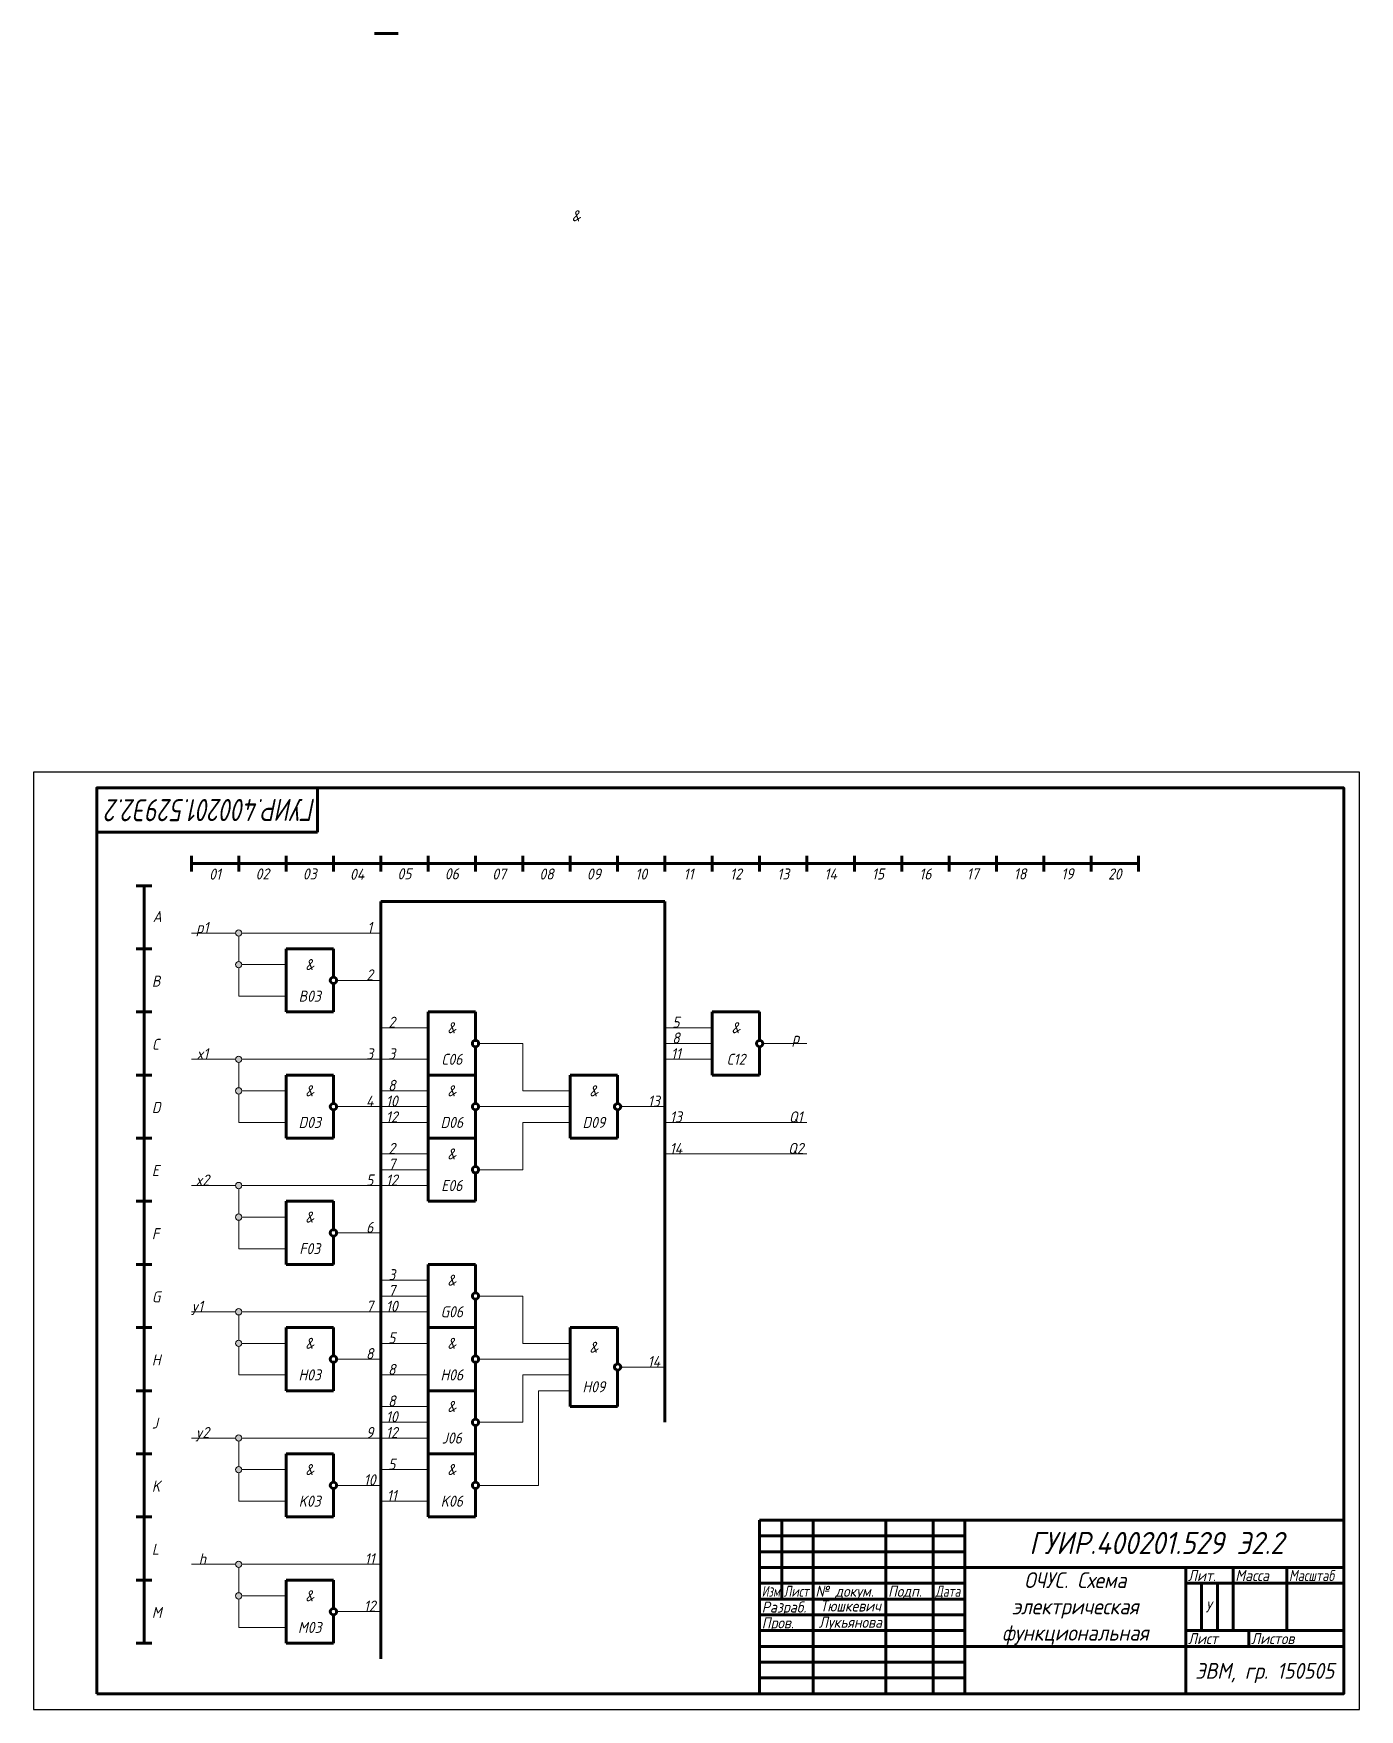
# Model space of a CAD drawing. Header units: millimetres. Extents: x 0 to 420, y 0 to 531.
import ezdxf
from ezdxf.enums import TextEntityAlignment as Align

# ---------------------------------------------------------------- set-up
doc = ezdxf.new("R2010")
doc.units = ezdxf.units.MM
doc.header["$LTSCALE"] = 0.5
doc.layers.get('0').update_dxf_attribs({"lineweight": 60})
doc.layers.get('Defpoints').update_dxf_attribs({"color": 5})
doc.layers.add('4-текст', color=7, linetype='Continuous', true_color=0x00ad00)
doc.styles.get("Standard").update_dxf_attribs({"font": 'ISOCPEUI.TTF', "width": 0.9})

msp = doc.modelspace()

# ---------------------------------------------------------------- hatches: boundary and pattern name
at = {"lineweight": 20}
h = msp.add_hatch(color=256, dxfattribs=at)
h.dxf.hatch_style = 1
h.paths.add_polyline_path([(64, 246, 1), (66, 246, 1)])
h.paths.add_polyline_path([(66, 236, 1), (64, 236, 1)])
h.paths.add_polyline_path([(66, 206, 1), (64, 206, 1)])
h.paths.add_polyline_path([(64, 196, 1), (66, 196, 1)])
h.paths.add_polyline_path([(64, 166, 1), (66, 166, 1)])
h.paths.add_polyline_path([(66, 156, 1), (64, 156, 1)])
h.paths.add_polyline_path([(366.36, 6.61), (413.61, 6.61), (413.61, 16.36), (366.36, 16.36)], flags=9)
h.paths.add_polyline_path([(91.25, 290.28), (21.53, 290.14), (21.55, 279.64), (91.27, 279.78)], flags=9)
h.paths.add_polyline_path([(304.23, 19.06), (355.03, 19.06), (355.03, 44.73), (304.23, 44.73)], flags=9)
h.paths.add_polyline_path([(310.26, 45.4), (400.44, 45.4), (400.44, 58), (310.26, 58)], flags=9)
h.paths.add_polyline_path([(247.5, 23.97), (270.45, 23.97), (270.45, 30.27), (247.5, 30.27)], flags=9)
h.paths.add_polyline_path([(247.19, 29.12), (268.89, 29.12), (268.89, 35.42), (247.19, 35.42)], flags=9)
h.paths.add_polyline_path([(369.6, 28.8), (374.43, 28.8), (374.43, 35.1), (369.6, 35.1)], flags=9)
h.paths.add_polyline_path([(339.05, 261.04), (345.58, 261.04), (345.58, 267.34), (339.05, 267.34)], flags=9)
h.paths.add_polyline_path([(324.03, 261.07), (330.01, 261.07), (330.01, 267.38), (324.03, 267.38)], flags=9)
h.paths.add_polyline_path([(309.03, 261.07), (315.02, 261.07), (315.02, 267.38), (309.03, 267.38)], flags=9)
h.paths.add_polyline_path([(293.96, 261.07), (300.09, 261.07), (300.09, 267.38), (293.96, 267.38)], flags=9)
h.paths.add_polyline_path([(279.12, 261.03), (284.92, 261.03), (284.92, 267.33), (279.12, 267.33)], flags=9)
h.paths.add_polyline_path([(264.04, 261.03), (270.01, 261.03), (270.01, 267.33), (264.04, 267.33)], flags=9)
h.paths.add_polyline_path([(249.09, 261.03), (255.08, 261.03), (255.08, 267.33), (249.09, 267.33)], flags=9)
h.paths.add_polyline_path([(234.03, 261.03), (240.02, 261.03), (240.02, 267.33), (234.03, 267.33)], flags=9)
h.paths.add_polyline_path([(219.03, 261.03), (225.02, 261.03), (225.02, 267.33), (219.03, 267.33)], flags=9)
h.paths.add_polyline_path([(204.28, 261.03), (209.76, 261.03), (209.76, 267.33), (204.28, 267.33)], flags=9)
h.paths.add_polyline_path([(189.08, 261.03), (194.96, 261.03), (194.96, 267.33), (189.08, 267.33)], flags=9)
h.paths.add_polyline_path([(173.87, 261.03), (180.51, 261.03), (180.51, 267.33), (173.87, 267.33)], flags=9)
h.paths.add_polyline_path([(158.86, 261.03), (165.51, 261.03), (165.51, 267.33), (158.86, 267.33)], flags=9)
h.paths.add_polyline_path([(143.79, 261.03), (150.58, 261.03), (150.58, 267.33), (143.79, 267.33)], flags=9)
h.paths.add_polyline_path([(128.96, 261.09), (135.42, 261.09), (135.42, 267.39), (128.96, 267.39)], flags=9)
h.paths.add_polyline_path([(113.87, 261.09), (120.5, 261.09), (120.5, 267.39), (113.87, 267.39)], flags=9)
h.paths.add_polyline_path([(54.12, 260.99), (60.25, 260.99), (60.25, 267.29), (54.12, 267.29)], flags=9)
h.paths.add_polyline_path([(98.92, 260.94), (105.57, 260.94), (105.57, 267.24), (98.92, 267.24)], flags=9)
h.paths.add_polyline_path([(83.87, 261.05), (90.51, 261.05), (90.51, 267.35), (83.87, 267.35)], flags=9)
h.paths.add_polyline_path([(68.86, 261.05), (75.51, 261.05), (75.51, 267.35), (68.86, 267.35)], flags=9)
h.paths.add_polyline_path([(50.12, 84.08), (56.76, 84.08), (56.76, 90.38), (50.12, 90.38)], flags=9)
h.paths.add_polyline_path([(49, 124.08), (55.14, 124.08), (55.14, 130.38), (49, 130.38)], flags=9)
h.paths.add_polyline_path([(49.99, 164.07), (56.63, 164.07), (56.63, 170.38), (49.99, 170.38)], flags=9)
h.paths.add_polyline_path([(50.25, 204.07), (56.38, 204.07), (56.38, 210.38), (50.25, 210.38)], flags=9)
h.paths.add_polyline_path([(50.37, 244.07), (56.51, 244.07), (56.51, 250.38), (50.37, 250.38)], flags=9)
h.paths.add_polyline_path([(51.24, 44.08), (55.39, 44.08), (55.39, 50.38), (51.24, 50.38)], flags=9)
h.paths.add_polyline_path([(237.69, 174.07), (244.66, 174.07), (244.66, 180.38), (237.69, 180.38)], flags=9)
h.paths.add_polyline_path([(237.95, 184.07), (244.41, 184.07), (244.41, 190.38), (237.95, 190.38)], flags=9)
h.paths.add_polyline_path([(239.32, 209.07), (243.46, 209.07), (243.46, 215.38), (239.32, 215.38)], flags=9)
h.paths.add_polyline_path([(111.06, 104.08), (115.42, 104.08), (115.42, 110.38), (111.06, 110.38)], flags=9)
h.paths.add_polyline_path([(110.08, 124.08), (115.96, 124.08), (115.96, 130.38), (110.08, 130.38)], flags=9)
h.paths.add_polyline_path([(200.28, 204.07), (205.76, 204.07), (205.76, 210.38), (200.28, 210.38)], flags=9)
h.paths.add_polyline_path([(201.06, 209.07), (205.42, 209.07), (205.42, 215.38), (201.06, 215.38)], flags=9)
h.paths.add_polyline_path([(201.14, 214.07), (205.48, 214.07), (205.48, 220.38), (201.14, 220.38)], flags=9)
h.paths.add_polyline_path([(200.09, 174.07), (206.08, 174.07), (206.08, 180.38), (200.09, 180.38)], flags=9)
h.paths.add_polyline_path([(200.03, 184.07), (206.02, 184.07), (206.02, 190.38), (200.03, 190.38)], flags=9)
h.paths.add_polyline_path([(193.11, 106.58), (199.09, 106.58), (199.09, 112.88), (193.11, 112.88)], flags=9)
h.paths.add_polyline_path([(193.02, 189.07), (199.01, 189.07), (199.01, 195.38), (193.02, 195.38)], flags=9)
h.paths.add_polyline_path([(110.28, 64.08), (115.76, 64.08), (115.76, 70.38), (110.28, 70.38)], flags=9)
h.paths.add_polyline_path([(111.14, 74.08), (115.48, 74.08), (115.48, 80.38), (111.14, 80.38)], flags=9)
h.paths.add_polyline_path([(110.03, 84.08), (116.02, 84.08), (116.02, 90.38), (110.03, 90.38)], flags=9)
h.paths.add_polyline_path([(110.08, 89.08), (115.96, 89.08), (115.96, 95.38), (110.08, 95.38)], flags=9)
h.paths.add_polyline_path([(111.06, 94.08), (115.42, 94.08), (115.42, 100.38), (111.06, 100.38)], flags=9)
h.paths.add_polyline_path([(111.14, 114.08), (115.48, 114.08), (115.48, 120.38), (111.14, 120.38)], flags=9)
h.paths.add_polyline_path([(110.74, 129.07), (115.24, 129.07), (115.24, 135.38), (110.74, 135.38)], flags=9)
h.paths.add_polyline_path([(111.13, 134.07), (115.49, 134.07), (115.49, 140.38), (111.13, 140.38)], flags=9)
h.paths.add_polyline_path([(110.03, 164.07), (116.02, 164.07), (116.02, 170.38), (110.03, 170.38)], flags=9)
h.paths.add_polyline_path([(110.74, 169.07), (115.24, 169.07), (115.24, 175.38), (110.74, 175.38)], flags=9)
h.paths.add_polyline_path([(111.13, 174.07), (115.49, 174.07), (115.49, 180.38), (111.13, 180.38)], flags=9)
h.paths.add_polyline_path([(110.03, 184.07), (116.02, 184.07), (116.02, 190.38), (110.03, 190.38)], flags=9)
h.paths.add_polyline_path([(110.08, 189.07), (115.96, 189.07), (115.96, 195.38), (110.08, 195.38)], flags=9)
h.paths.add_polyline_path([(111.06, 194.07), (115.42, 194.07), (115.42, 200.38), (111.06, 200.38)], flags=9)
h.paths.add_polyline_path([(111.13, 204.07), (115.49, 204.07), (115.49, 210.38), (111.13, 210.38)], flags=9)
h.paths.add_polyline_path([(111.13, 214.07), (115.49, 214.07), (115.49, 220.38), (111.13, 220.38)], flags=9)
h.paths.add_polyline_path([(103.02, 29.07), (109.01, 29.07), (109.01, 35.38), (103.02, 35.38)], flags=9)
h.paths.add_polyline_path([(103.28, 44.08), (108.76, 44.08), (108.76, 50.38), (103.28, 50.38)], flags=9)
h.paths.add_polyline_path([(103.09, 69.08), (108.96, 69.08), (108.96, 75.38), (103.09, 75.38)], flags=9)
h.paths.add_polyline_path([(103.98, 84.08), (108.34, 84.08), (108.34, 90.38), (103.98, 90.38)], flags=9)
h.paths.add_polyline_path([(104.06, 109.08), (108.42, 109.08), (108.42, 115.38), (104.06, 115.38)], flags=9)
h.paths.add_polyline_path([(103.74, 124.08), (108.24, 124.08), (108.24, 130.38), (103.74, 130.38)], flags=9)
h.paths.add_polyline_path([(104.15, 149.07), (108.33, 149.07), (108.33, 155.38), (104.15, 155.38)], flags=9)
h.paths.add_polyline_path([(104.14, 164.07), (108.48, 164.07), (108.48, 170.38), (104.14, 170.38)], flags=9)
h.paths.add_polyline_path([(104.11, 189.07), (108.47, 189.07), (108.47, 195.38), (104.11, 195.38)], flags=9)
h.paths.add_polyline_path([(104.13, 204.07), (108.49, 204.07), (108.49, 210.38), (104.13, 210.38)], flags=9)
h.paths.add_polyline_path([(104.1, 244.07), (107.95, 244.07), (107.95, 250.38), (104.1, 250.38)], flags=9)
h.paths.add_polyline_path([(104.13, 229.07), (108.49, 229.07), (108.49, 235.38), (104.13, 235.38)], flags=9)
h.paths.add_polyline_path([(172.69, 98.58), (181.94, 98.58), (181.94, 104.88), (172.69, 104.88)], flags=9)
h.paths.add_polyline_path([(174.93, 111.08), (179.61, 111.08), (179.61, 117.38), (174.93, 117.38)], flags=9)
h.paths.add_polyline_path([(218.1, 202.32), (226.38, 202.32), (226.38, 208.62), (218.1, 208.62)], flags=9)
h.paths.add_polyline_path([(219.93, 212.32), (224.61, 212.32), (224.61, 218.62), (219.93, 218.62)], flags=9)
h.paths.add_polyline_path([(172.7, 182.32), (181.95, 182.32), (181.95, 188.62), (172.7, 188.62)], flags=9)
h.paths.add_polyline_path([(174.93, 192.32), (179.61, 192.32), (179.61, 198.62), (174.93, 198.62)], flags=9)
h.paths.add_polyline_path([(128.11, 82.33), (136.52, 82.33), (136.52, 88.62), (128.11, 88.62)], flags=9)
h.paths.add_polyline_path([(129.93, 92.33), (134.61, 92.33), (134.61, 98.62), (129.93, 98.62)], flags=9)
h.paths.add_polyline_path([(127.78, 62.33), (136.85, 62.33), (136.85, 68.62), (127.78, 68.62)], flags=9)
h.paths.add_polyline_path([(129.93, 72.33), (134.61, 72.33), (134.61, 78.62), (129.93, 78.62)], flags=9)
h.paths.add_polyline_path([(127.78, 102.33), (136.85, 102.33), (136.85, 108.62), (127.78, 108.62)], flags=9)
h.paths.add_polyline_path([(129.93, 112.33), (134.61, 112.33), (134.61, 118.62), (129.93, 118.62)], flags=9)
h.paths.add_polyline_path([(127.71, 122.33), (136.77, 122.33), (136.77, 128.62), (127.71, 128.62)], flags=9)
h.paths.add_polyline_path([(129.93, 132.32), (134.61, 132.32), (134.61, 138.62), (129.93, 138.62)], flags=9)
h.paths.add_polyline_path([(127.79, 182.32), (136.86, 182.32), (136.86, 188.62), (127.79, 188.62)], flags=9)
h.paths.add_polyline_path([(129.93, 192.32), (134.61, 192.32), (134.61, 198.62), (129.93, 198.62)], flags=9)
h.paths.add_polyline_path([(127.87, 202.32), (136.61, 202.32), (136.61, 208.62), (127.87, 208.62)], flags=9)
h.paths.add_polyline_path([(129.93, 212.32), (134.61, 212.32), (134.61, 218.62), (129.93, 218.62)], flags=9)
h.paths.add_polyline_path([(127.95, 162.32), (136.7, 162.32), (136.7, 168.62), (127.95, 168.62)], flags=9)
h.paths.add_polyline_path([(129.93, 172.32), (134.61, 172.32), (134.61, 178.62), (129.93, 178.62)], flags=9)
h.paths.add_polyline_path([(82.53, 22.32), (92.1, 22.32), (92.1, 28.62), (82.53, 28.62)], flags=9)
h.paths.add_polyline_path([(84.93, 32.33), (89.61, 32.33), (89.61, 38.62), (84.93, 38.62)], flags=9)
h.paths.add_polyline_path([(82.69, 62.33), (91.94, 62.33), (91.94, 68.62), (82.69, 68.62)], flags=9)
h.paths.add_polyline_path([(84.93, 72.33), (89.61, 72.33), (89.61, 78.62), (84.93, 78.62)], flags=9)
h.paths.add_polyline_path([(82.69, 102.33), (91.94, 102.33), (91.94, 108.62), (82.69, 108.62)], flags=9)
h.paths.add_polyline_path([(84.93, 112.33), (89.61, 112.33), (89.61, 118.62), (84.93, 118.62)], flags=9)
h.paths.add_polyline_path([(82.85, 142.32), (91.78, 142.32), (91.78, 148.62), (82.85, 148.62)], flags=9)
h.paths.add_polyline_path([(84.93, 152.32), (89.61, 152.32), (89.61, 158.62), (84.93, 158.62)], flags=9)
h.paths.add_polyline_path([(82.7, 182.32), (91.95, 182.32), (91.95, 188.62), (82.7, 188.62)], flags=9)
h.paths.add_polyline_path([(84.93, 192.32), (89.61, 192.32), (89.61, 198.62), (84.93, 198.62)], flags=9)
h.paths.add_polyline_path([(82.69, 222.32), (91.94, 222.32), (91.94, 228.62), (82.69, 228.62)], flags=9)
h.paths.add_polyline_path([(84.93, 232.32), (89.61, 232.32), (89.61, 238.62), (84.93, 238.62)], flags=9)
h.paths.add_polyline_path([(36.25, 27.08), (41.41, 27.08), (41.41, 33.38), (36.25, 33.38)], flags=9)
h.paths.add_polyline_path([(36.28, 47.08), (40.31, 47.08), (40.31, 53.38), (36.28, 53.38)], flags=9)
h.paths.add_polyline_path([(36.25, 67.08), (41.08, 67.08), (41.08, 73.38), (36.25, 73.38)], flags=9)
h.paths.add_polyline_path([(36.25, 87.08), (40.43, 87.08), (40.43, 93.38), (36.25, 93.38)], flags=9)
h.paths.add_polyline_path([(36.25, 107.08), (41.08, 107.08), (41.08, 113.38), (36.25, 113.38)], flags=9)
h.paths.add_polyline_path([(36.1, 127.08), (40.93, 127.08), (40.93, 133.38), (36.1, 133.38)], flags=9)
h.paths.add_polyline_path([(36.25, 147.07), (40.75, 147.07), (40.75, 153.38), (36.25, 153.38)], flags=9)
h.paths.add_polyline_path([(36.28, 167.07), (40.78, 167.07), (40.78, 173.38), (36.28, 173.38)], flags=9)
h.paths.add_polyline_path([(36.28, 187.07), (40.96, 187.07), (40.96, 193.38), (36.28, 193.38)], flags=9)
h.paths.add_polyline_path([(36.1, 207.07), (40.6, 207.07), (40.6, 213.38), (36.1, 213.38)], flags=9)
h.paths.add_polyline_path([(36.26, 227.07), (40.79, 227.07), (40.79, 233.38), (36.26, 233.38)], flags=9)
h.paths.add_polyline_path([(36.52, 247.57), (41.21, 247.57), (41.21, 253.88), (36.52, 253.88)], flags=9)
h.paths.add_polyline_path([(364.8, 19.83), (376.44, 19.83), (376.44, 25.08), (364.8, 25.08)], flags=9)
h.paths.add_polyline_path([(384.8, 19.83), (400.97, 19.83), (400.97, 25.08), (384.8, 25.08)], flags=9)
h.paths.add_polyline_path([(396.8, 39.83), (415.2, 39.83), (415.2, 45.08), (396.8, 45.08)], flags=9)
h.paths.add_polyline_path([(379.8, 39.83), (393.61, 39.83), (393.61, 45.08), (379.8, 45.08)], flags=9)
h.paths.add_polyline_path([(364.8, 39.83), (375.35, 39.83), (375.35, 45.08), (364.8, 45.08)], flags=9)
h.paths.add_polyline_path([(229.53, 23.51), (242.24, 23.51), (242.24, 30.34), (229.53, 30.34)], flags=9)
h.paths.add_polyline_path([(229.53, 28.51), (247.3, 28.51), (247.3, 35.34), (229.53, 35.34)], flags=9)
h.paths.add_polyline_path([(284.66, 34.17), (295.92, 34.17), (295.92, 40.21), (284.66, 40.21)], flags=9)
h.paths.add_polyline_path([(269.8, 34.83), (281.98, 34.83), (281.98, 40.08), (269.8, 40.08)], flags=9)
h.paths.add_polyline_path([(246.53, 33.51), (267.4, 33.51), (267.4, 40.34), (246.53, 40.34)], flags=9)
h.paths.add_polyline_path([(236.8, 34.83), (246.79, 34.83), (246.79, 40.08), (236.8, 40.08)], flags=9)
h.paths.add_polyline_path([(229.8, 34.83), (238.01, 34.83), (238.01, 40.08), (229.8, 40.08)], flags=9)
at = {"lineweight": 100}
h = msp.add_hatch(color=256, dxfattribs=at)
h.dxf.hatch_style = 1
h.paths.add_polyline_path([(66, 116, 1), (64, 116, 1)])
h.paths.add_polyline_path([(64, 126, 1), (66, 126, 1)])
h.paths.add_polyline_path([(64, 86, 1), (66, 86, 1)])
h.paths.add_polyline_path([(66, 76, 1), (64, 76, 1)])
h.paths.add_polyline_path([(66, 46, 1), (64, 46, 1)])
h.paths.add_polyline_path([(66, 36, 1), (64, 36, 1)])

# ---------------------------------------------------------------- linework, layer by layer
for p, q in [((108, 531), (115.5, 531)), ((50, 268), (50, 270.5)), ((50, 270.5), (50, 265.5)), ((50, 268), (350, 268)), ((50, 268), (50, 265.5)), ((65, 268), (65, 270.5)), ((65, 270.5), (65, 265.5)), ((80, 268), (80, 270.5)), ((80, 270.5), (80, 265.5)), ((95, 265.5), (95, 270.5)), ((95, 268), (95, 265.5)), ((110, 265.5), (110, 270.5)), ((110, 268), (110, 265.5)), ((125, 265.5), (125, 270.5)), ((125, 268), (125, 265.5)), ((140, 268), (140, 270.5)), ((140, 270.5), (140, 265.5)), ((155, 268), (155, 270.5)), ((155, 270.5), (155, 265.5)), ((170, 268), (170, 270.5)), ((170, 270.5), (170, 268)), ((170, 270.5), (170, 265.5)), ((185, 268), (185, 270.5)), ((185, 270.5), (185, 265.5)), ((200, 268), (200, 270.5)), ((200, 270.5), (200, 265.5)), ((215, 268), (215, 270.5)), ((215, 270.5), (215, 265.5)), ((230, 268), (230, 270.5)), ((230, 270.5), (230, 265.5)), ((245, 268), (245, 270.5)), ((245, 270.5), (245, 265.5)), ((260, 268), (260, 270.5)), ((260, 270.5), (260, 265.5)), ((275, 268), (275, 270.5)), ((275, 270.5), (275, 265.5)), ((290, 268), (290, 270.5)), ((290, 270.5), (290, 265.5)), ((305, 268), (305, 270.5)), ((305, 270.5), (305, 265.5)), ((320, 268), (320, 270.5)), ((320, 270.5), (320, 265.5)), ((335, 268), (335, 270.5)), ((335, 270.5), (335, 265.5)), ((350, 268), (350, 270.5)), ((350, 270.5), (350, 265.5)), ((35, 261), (32.5, 261)), ((32.5, 261), (37.5, 261)), ((35, 261), (35, 178)), ((35, 261), (35, 41)), ((110, 256), (110, 21)), ((110, 256), (200, 256)), ((200, 256), (200, 108.5)), ((35, 241), (32.5, 241)), ((32.5, 241), (37.5, 241)), ((80, 241), (95, 241)), ((80, 221), (80, 241)), ((80, 241), (80, 237.75)), ((95, 241), (95, 232)), ((80, 226), (80, 236)), ((80, 231), (80, 234.25)), ((95, 232), (95, 234.25)), ((95, 230), (95, 221)), ((80, 224.25), (80, 227.75)), ((80, 221), (80, 224.25)), ((35, 221), (32.5, 221)), ((32.5, 221), (37.5, 221)), ((95, 221), (80, 221)), ((125, 221), (140, 221)), ((125, 201), (125, 221)), ((125, 221), (125, 217.75)), ((140, 221), (140, 212)), ((215, 221), (230, 221)), ((215, 201), (215, 221)), ((215, 221), (215, 217.75)), ((230, 221), (230, 212)), ((125, 211), (125, 214.25)), ((140, 212), (140, 214.25)), ((215, 211), (215, 214.25)), ((230, 212), (230, 214.25)), ((125, 204.25), (125, 207.75)), ((140, 210), (140, 201)), ((215, 204.25), (215, 207.75)), ((230, 210), (230, 201)), ((125, 201), (125, 204.25)), ((215, 201), (215, 204.25)), ((35, 201), (32.5, 201)), ((32.5, 201), (37.5, 201)), ((35, 201), (35, 191)), ((80, 201), (95, 201)), ((80, 181), (80, 201)), ((80, 201), (80, 197.75)), ((80, 201), (80, 196)), ((95, 201), (95, 192)), ((140, 201), (125, 201)), ((125, 201), (140, 201)), ((125, 181), (125, 201)), ((125, 201), (125, 197.75)), ((140, 201), (140, 192)), ((170, 201), (185, 201)), ((170, 181), (170, 201)), ((170, 201), (170, 197.75)), ((185, 201), (185, 192)), ((230, 201), (215, 201)), ((80, 191), (80, 194.25)), ((95, 192), (95, 194.25)), ((125, 191), (125, 194.25)), ((140, 192), (140, 194.25)), ((170, 191), (170, 194.25)), ((185, 192), (185, 194.25)), ((80, 184.25), (80, 187.75)), ((95, 190), (95, 181)), ((125, 184.25), (125, 187.75)), ((140, 190), (140, 181)), ((170, 184.25), (170, 187.75)), ((185, 190), (185, 181)), ((35, 181), (32.5, 181)), ((32.5, 181), (37.5, 181)), ((80, 181), (80, 184.25)), ((95, 181), (80, 181)), ((125, 181), (125, 184.25)), ((125, 181), (140, 181)), ((125, 161), (125, 181)), ((125, 181), (125, 177.75)), ((140, 181), (125, 181)), ((140, 181), (140, 172)), ((170, 181), (170, 184.25)), ((185, 181), (170, 181)), ((125, 171), (125, 174.25)), ((140, 172), (140, 174.25)), ((140, 170), (140, 161)), ((125, 164.25), (125, 167.75)), ((35, 161), (32.5, 161)), ((32.5, 161), (37.5, 161)), ((80, 161), (95, 161)), ((80, 141), (80, 161)), ((80, 161), (80, 157.75)), ((95, 161), (95, 152)), ((125, 161), (125, 164.25)), ((140, 161), (125, 161)), ((80, 146), (80, 156)), ((80, 151), (80, 154.25)), ((95, 152), (95, 154.25)), ((95, 150), (95, 141)), ((80, 144.25), (80, 147.75)), ((80, 141), (80, 144.25)), ((35, 141), (32.5, 141)), ((32.5, 141), (37.5, 141)), ((95, 141), (80, 141)), ((125, 141), (140, 141)), ((125, 121), (125, 141)), ((125, 141), (125, 137.75)), ((140, 141), (140, 132)), ((125, 131), (125, 134.25)), ((140, 132), (140, 134.25)), ((125, 124.25), (125, 127.75)), ((140, 130), (140, 121)), ((125, 121), (125, 124.25)), ((35, 121), (32.5, 121)), ((32.5, 121), (37.5, 121)), ((80, 121), (95, 121)), ((80, 101), (80, 121)), ((80, 121), (80, 117.75)), ((95, 121), (95, 112)), ((140, 121), (125, 121)), ((125, 121), (140, 121)), ((125, 101), (125, 121)), ((125, 121), (125, 117.75)), ((140, 121), (140, 112)), ((170, 121), (185, 121)), ((170, 96), (170, 121)), ((170, 121), (170, 116.5)), ((170, 121), (170, 108.5)), ((185, 121), (185, 109.5)), ((185, 121), (185, 109.5)), ((80, 106), (80, 116)), ((80, 111), (80, 114.25)), ((95, 112), (95, 114.25)), ((125, 111), (125, 114.25)), ((140, 112), (140, 114.25)), ((170, 108.5), (170, 113)), ((80, 104.25), (80, 107.75)), ((95, 110), (95, 101)), ((125, 104.25), (125, 107.75)), ((140, 110), (140, 101)), ((170, 108.5), (170, 104)), ((185, 107.5), (185, 96)), ((200, 108.5), (200, 98.5)), ((35, 101), (32.5, 101)), ((32.5, 101), (37.5, 101)), ((80, 101), (80, 104.25)), ((95, 101), (80, 101)), ((125, 101), (125, 104.25)), ((140, 101), (125, 101)), ((125, 101), (140, 101)), ((125, 81), (125, 101)), ((125, 101), (125, 97.75)), ((140, 101), (140, 92)), ((170, 96), (170, 100.5)), ((185, 96), (170, 96)), ((200, 98.5), (200, 96)), ((200, 96), (200, 91)), ((125, 91), (125, 94.25)), ((140, 92), (140, 94.25)), ((125, 84.25), (125, 87.75)), ((140, 90), (140, 81)), ((35, 81), (32.5, 81)), ((32.5, 81), (37.5, 81)), ((80, 81), (95, 81)), ((80, 61), (80, 81)), ((80, 81), (80, 77.75)), ((95, 81), (95, 72)), ((125, 81), (125, 84.25)), ((125, 81), (140, 81)), ((125, 61), (125, 81)), ((125, 81), (125, 77.75)), ((140, 81), (125, 81)), ((140, 81), (140, 72)), ((80, 66), (80, 76)), ((80, 71), (80, 74.25)), ((95, 72), (95, 74.25)), ((95, 70), (95, 61)), ((125, 71), (125, 74.25)), ((140, 72), (140, 74.25)), ((140, 70), (140, 61)), ((80, 64.25), (80, 67.75)), ((80, 61), (80, 64.25)), ((125, 64.25), (125, 67.75)), ((125, 61), (125, 64.25)), ((35, 61), (32.5, 61)), ((32.5, 61), (37.5, 61)), ((95, 61), (80, 61)), ((140, 61), (125, 61)), ((35, 41), (32.5, 41)), ((32.5, 41), (37.5, 41)), ((35, 41), (35, 21)), ((80, 41), (95, 41)), ((80, 21), (80, 41)), ((80, 41), (80, 37.75)), ((95, 41), (95, 32)), ((80, 26), (80, 36)), ((80, 31), (80, 34.25)), ((95, 32), (95, 34.25)), ((80, 24.25), (80, 27.75)), ((95, 30), (95, 21)), ((80, 21), (80, 24.25)), ((37.5, 21), (32.5, 21)), ((35, 21), (37.5, 21)), ((95, 21), (80, 21)), ((110, 21), (110, 16))]:
    msp.add_line(p, q, dxfattribs=at)
at = {"lineweight": 70}
for p, q in [((20, 292), (90, 292)), ((90, 292), (90, 278)), ((20, 278), (90, 278)), ((415, 60), (230, 60)), ((230, 5), (230, 60)), ((237, 60), (237, 35)), ((247, 5), (247, 60)), ((270, 60), (270, 5)), ((285, 5), (285, 60)), ((295, 60), (295, 5)), ((230, 55), (295, 55)), ((230, 50), (295, 50)), ((230, 45), (295, 45)), ((295, 45), (415, 45)), ((365, 5), (365, 45)), ((365, 45), (365, 40)), ((380, 45), (380, 25)), ((397, 25), (397, 45)), ((230, 40), (295, 40)), ((365, 40), (415, 40)), ((370, 25), (370, 40)), ((375, 40), (375, 25)), ((230, 35), (295, 35)), ((230, 30), (295, 30)), ((230, 25), (295, 25)), ((365, 25), (415, 25)), ((385, 20), (385, 25)), ((230, 20), (295, 20)), ((295, 20), (415, 20)), ((230, 15), (295, 15)), ((230, 10), (295, 10))]:
    msp.add_line(p, q, dxfattribs=at)
msp.add_line((20, 278), (20, 278))
at = {"lineweight": 20}
for p, q in [((50, 246), (64, 246)), ((65, 241), (65, 245)), ((66, 246), (96, 246)), ((96, 246), (110, 246)), ((110, 246), (106.5, 246)), ((65, 237), (65, 241)), ((65, 231), (65, 235)), ((80, 236), (66, 236)), ((65, 231), (65, 226)), ((110, 231), (96, 231)), ((65, 226), (80, 226)), ((125, 216), (110, 216)), ((200, 216), (215, 216)), ((155, 211), (141, 211)), ((155, 211), (155, 201)), ((200, 211), (215, 211)), ((245, 211), (231, 211)), ((50, 206), (64, 206)), ((65, 197), (65, 205)), ((66, 206), (96, 206)), ((96, 206), (110, 206)), ((125, 206), (110, 206)), ((200, 206), (215, 206)), ((155, 201), (155, 196)), ((65, 191), (65, 195)), ((80, 196), (66, 196)), ((125, 196), (110, 196)), ((155, 196), (170, 196)), ((65, 191), (65, 186)), ((65, 186), (80, 186)), ((110, 191), (96, 191)), ((125, 191), (110, 191)), ((125, 186), (110, 186)), ((155, 191), (141, 191)), ((155, 191), (170, 191)), ((155, 171), (155, 186)), ((155, 186), (170, 186)), ((186, 191), (200, 191)), ((200, 186), (245, 186)), ((125, 176), (110, 176)), ((200, 176), (245, 176)), ((125, 171), (110, 171)), ((155, 171), (141, 171)), ((50, 166), (64, 166)), ((65, 165), (65, 157)), ((66, 166), (96, 166)), ((96, 166), (110, 166)), ((125, 166), (110, 166)), ((65, 155), (65, 151)), ((80, 156), (66, 156)), ((65, 151), (65, 146)), ((110, 151), (96, 151)), ((65, 146), (80, 146)), ((125, 136), (110, 136)), ((125, 131), (110, 131)), ((141, 131), (150, 131)), ((150, 131), (155, 131)), ((155, 131), (155, 116)), ((50, 126), (64, 126)), ((65, 117), (65, 125)), ((66, 126), (96, 126)), ((96, 126), (110, 126)), ((125, 126), (110, 126)), ((65, 111), (65, 115)), ((80, 116), (66, 116)), ((125, 116), (110, 116)), ((155, 116), (170, 116)), ((65, 111), (65, 106)), ((110, 111), (96, 111)), ((141, 111), (170, 111)), ((186, 108.5), (200, 108.5)), ((65, 106), (80, 106)), ((125, 106), (110, 106)), ((160, 106), (155, 106)), ((155, 106), (155, 91)), ((160, 106), (170, 106)), ((165, 101), (160, 101)), ((160, 101), (160, 71)), ((165, 101), (170, 101)), ((125, 96), (110, 96)), ((125, 91), (110, 91)), ((141, 91), (155, 91)), ((50, 86), (64, 86)), ((65, 77), (65, 85)), ((66, 86), (96, 86)), ((96, 86), (110, 86)), ((125, 86), (110, 86)), ((65, 71), (65, 75)), ((80, 76), (66, 76)), ((125, 76), (110, 76)), ((65, 71), (65, 66)), ((110, 71), (96, 71)), ((141, 71), (160, 71)), ((65, 66), (80, 66)), ((125, 66), (110, 66)), ((50, 46), (64, 46)), ((65, 37), (65, 45)), ((66, 46), (96, 46)), ((96, 46), (110, 46)), ((65, 31), (65, 35)), ((75, 36), (66, 36)), ((80, 36), (75, 36)), ((65, 31), (65, 26)), ((110, 31), (96, 31)), ((65, 26), (80, 26))]:
    msp.add_line(p, q, dxfattribs=at)
at = {"lineweight": 70}
msp.add_lwpolyline([(20, 5), (415, 5), (415, 292), (20, 292)], close=True, dxfattribs=at)
at = {"lineweight": 20}
for centre in [(65, 246), (65, 236), (65, 206), (65, 196), (65, 166), (65, 156), (65, 126), (65, 116), (65, 86), (65, 76), (65, 46), (65, 36)]:
    msp.add_circle(centre, 1, dxfattribs=at)
at = {"lineweight": 100}
for centre in [(95, 231), (140, 211), (230, 211), (95, 191), (140, 191), (185, 191), (140, 171), (95, 151), (140, 131), (95, 111), (140, 111), (185, 108.5), (140, 91), (95, 71), (140, 71), (95, 31)]:
    msp.add_circle(centre, 1, dxfattribs=at)
at = {"layer": 'Defpoints'}
msp.add_lwpolyline([(0, 0), (420, 0), (420, 297), (0, 297)], close=True, dxfattribs=at)

# ---------------------------------------------------------------- texts
at = {"lineweight": 70, "width": 0.730892}
msp.add_text('ГУИР.400201.529Э2.2', height=7, rotation=180.1159, dxfattribs=at).set_placement((89.5, 288.53), (23.28, 288.39), align=Align.FIT)
at = {"lineweight": 70, "width": 0.863386}
msp.add_text('ЭВМ, гр. 150505', height=5, dxfattribs=at).set_placement((367.99, 9.73), (411.99, 9.73), align=Align.FIT)
at = {"lineweight": 100, "char_height": 3.5, "attachment_point": 1}
for s, width, insert in [('&', 10, (170.5, 475)), ('\\pxqc;01', 15, (50, 266.41)), ('\\pxqc;02', 15, (65, 266.48)), ('\\pxqc;03', 15, (80, 266.48)), ('\\pxqc;04', 15, (95, 266.37)), ('\\pxqc;05', 15, (110, 266.52)), ('\\pxqc;06', 15, (125, 266.52)), ('\\pxqc;07', 15, (140, 266.45)), ('\\pxqc;08', 15, (155, 266.45)), ('\\pxqc;09', 15, (170, 266.45)), ('\\pxqc;10', 15, (185, 266.45)), ('\\pxqc;11', 15, (200, 266.45)), ('\\pxqc;12', 15, (215, 266.46)), ('\\pxqc;13', 15, (230, 266.46)), ('\\pxqc;14', 15, (245, 266.46)), ('\\pxqc;15', 15, (260, 266.46)), ('\\pxqc;16', 15, (275, 266.46)), ('\\pxqc;17', 15, (290, 266.5)), ('\\pxqc;18', 15, (305, 266.5)), ('\\pxqc;19', 15, (320, 266.5)), ('\\pxqc;20', 15, (335, 266.46)), ('\\pxqc;p1', 7, (50, 249.5)), ('\\pxqc;1', 7, (103, 249.5)), ('\\pxqc;&', 15, (80, 237.75)), ('\\pxqc;2', 7, (103, 234.5)), ('\\pxqc;B03', 15, (80, 227.75)), ('\\pxqc;2', 7, (110, 219.5)), ('\\pxqc;&', 15, (125, 217.75)), ('\\pxqc;5', 7, (200, 219.5)), ('\\pxqc;&', 15, (215, 217.75)), ('\\pxqc;8', 7, (200, 214.5)), ('\\pxqc;p', 7, (237.95, 214.5)), ('\\pxqc;x1', 7, (50, 209.5)), ('\\pxqc;3', 7, (103, 209.5)), ('\\pxqc;3', 7, (110, 209.5)), ('\\pxqc;C06', 15, (125, 207.75)), ('\\pxqc;11', 7, (200, 209.5)), ('\\pxqc;C12', 15, (215, 207.75)), ('\\pxqc;&', 15, (80, 197.75)), ('\\pxqc;8', 7, (110, 199.5)), ('\\pxqc;&', 15, (125, 197.75)), ('\\pxqc;&', 15, (170, 197.75)), ('\\pxqc;4', 7, (103, 194.5)), ('\\pxqc;10', 7, (110, 194.5)), ('\\pxqc;13', 7, (192.99, 194.5)), ('\\pxqc;D03', 15, (80, 187.75)), ('\\pxqc;12', 7, (110, 189.5)), ('\\pxqc;D06', 15, (125, 187.75)), ('\\pxqc;D09', 15, (170, 187.75)), ('\\pxqc;13', 7, (200, 189.5)), ('\\pxqc;Q1', 7, (237.96, 189.5)), ('\\pxqc;2', 7, (110, 179.5)), ('\\pxqc;&', 15, (125, 177.75)), ('\\pxqc;14', 7, (200, 179.5)), ('\\pxqc;Q2', 7, (237.96, 179.5)), ('\\pxqc;7', 7, (110, 174.5)), ('\\pxqc;x2', 7, (50, 169.5)), ('\\pxqc;5', 7, (103, 169.5)), ('\\pxqc;12', 7, (110, 169.5)), ('\\pxqc;E06', 15, (125, 167.75)), ('\\pxqc;&', 15, (80, 157.75)), ('\\pxqc;6', 7, (103, 154.5)), ('\\pxqc;F03', 15, (80, 147.75)), ('\\pxqc;3', 7, (110, 139.5)), ('\\pxqc;7', 7, (110, 134.5)), ('\\pxqc;&', 15, (125, 137.75)), ('y1', 7, (50, 129.5)), ('\\pxqc;7', 7, (103, 129.5)), ('\\pxqc;10', 7, (110, 129.5)), ('\\pxqc;G06', 15, (125, 127.75)), ('\\pxqc;&', 15, (80, 117.75)), ('\\pxqc;5', 7, (110, 119.5)), ('\\pxqc;&', 15, (125, 117.75)), ('\\pxqc;8', 7, (103, 114.5)), ('\\pxqc;&', 15, (170, 116.5)), ('\\pxqc;14', 7, (193.02, 112)), ('\\pxqc;H03', 15, (80, 107.75)), ('\\pxqc;8', 7, (110, 109.5)), ('\\pxqc;H06', 15, (125, 107.75)), ('\\pxqc;H09', 15, (170, 104)), ('\\pxqc;8', 7, (110, 99.5)), ('\\pxqc;&', 15, (125, 97.75)), ('\\pxqc;10', 7, (110, 94.5)), ('\\pxqc;y2', 7, (50, 89.5)), ('\\pxqc;9', 7, (103.01, 89.5)), ('\\pxqc;12', 7, (110, 89.5)), ('\\pxqc;J06', 15, (125, 87.75)), ('\\pxqc;&', 15, (80, 77.75)), ('\\pxqc;10', 7, (103, 74.5)), ('\\pxqc;5', 7, (110, 79.5)), ('\\pxqc;&', 15, (125, 77.75)), ('\\pxqc;11', 7, (110, 69.5)), ('\\pxqc;K03', 15, (80, 67.75)), ('\\pxqc;K06', 15, (125, 67.75)), ('\\pxqc;h', 7, (50, 49.5)), ('\\pxqc;11', 7, (102.99, 49.5)), ('\\pxqc;&', 15, (80, 37.75)), ('\\pxqc;12', 7, (102.99, 34.5)), ('\\pxqc;M03', 15, (80, 27.75))]:
    msp.add_mtext_dynamic_manual_height_columns(s, width=width, gutter_width=25, heights=[0], dxfattribs=dict(at, insert=insert))
for s, insert in [('A', (37.77, 253)), ('B', (37.5, 232.5)), ('C', (37.5, 212.5)), ('\\pxql;D', (37.5, 192.5)), ('F', (37.5, 152.5)), ('\\pxql;G', (37.5, 132.5)), ('H', (37.5, 112.5)), ('K', (37.5, 72.5)), ('L', (37.5, 52.5)), ('M', (37.5, 32.5))]:
    msp.add_mtext(s, dxfattribs=dict(at, insert=insert))
for s, insert, width in [('E', (37.5, 172.5), 1.575), ('J', (37.5, 92.5), 2.205)]:
    msp.add_mtext(s, dxfattribs=dict(at, insert=insert, width=width))
at = {"lineweight": 70, "attachment_point": 1}
for s, width, insert, char_height in [('\\pxqc;ГУИР.400201.529 Э2.2', 120, (295.72, 56.25), 7), ('\\pxqc;ОЧУС. Схема электрическая функциональная', 70, (295, 43.48), 5), ('Тюшкевич', 23, (249.19, 34.54), 3.5), ('У', 5, (371.18, 34.23), 3.5), ('Лукьянова', 23, (248.75, 29.39), 3.5)]:
    msp.add_mtext_dynamic_manual_height_columns(s, width=width, gutter_width=25, heights=[0], dxfattribs=dict(at, insert=insert, char_height=char_height))
at = {"layer": '4-текст', "lineweight": 70}
for s, width, p in [('Лит.', 0.9, (365.67, 40.7)), ('Масса', 0.9, (380.67, 40.7)), ('Масштаб', 0.8, (397.67, 40.7)), ('Изм.', 0.7, (230.67, 35.7)), ('Лист', 0.75, (237.67, 35.7)), ('№ докум.', 0.9, (247.67, 35.7)), ('Подп.', 0.9, (270.67, 35.7)), ('Дата', 0.75, (285.67, 35.7)), ('Разраб.', 0.9, (230.67, 30.7)), ('Пров.', 0.9, (230.67, 25.7)), ('Лист', 0.9, (365.67, 20.7)), ('Листов', 0.9, (385.67, 20.7))]:
    msp.add_text(s, height=3.5, dxfattribs=dict(at, width=width)).set_placement(p)

doc.saveas('drawing.dxf')
